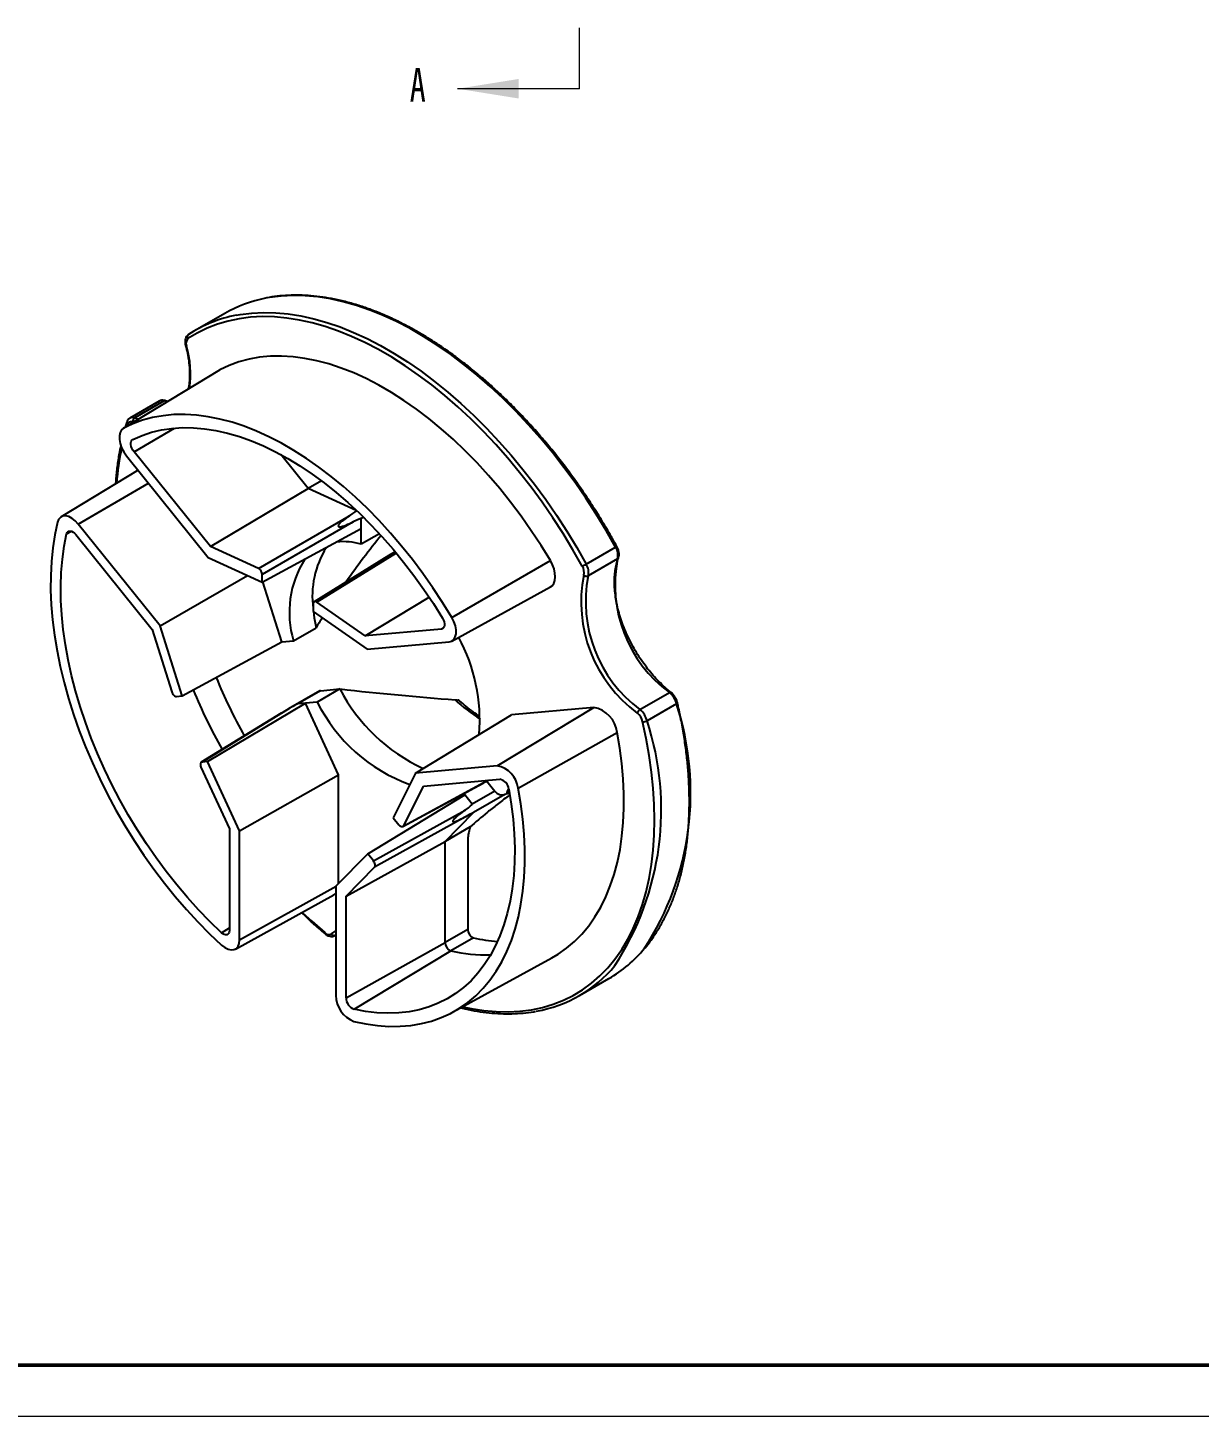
# Model space of a CAD drawing. Header units: millimetres. Extents: x 2522 to 3192, y 1532 to 1650.
# Drawn here: x 2876.17 to 2912.76, y 1531.61 to 1575 of the extents above; entities that cross this region are included whole.
import ezdxf

# ---------------------------------------------------------------- set-up
doc = ezdxf.new("R2010")
doc.units = ezdxf.units.MM
doc.linetypes.add('HIDDEN', pattern=[9.525, 6.35, -3.175])
doc.layers.add('引导线', color=6, linetype='Continuous', lineweight=9)
doc.layers.add('粗实线', color=9, linetype='Continuous', lineweight=50)
doc.styles.add('SLDTEXTSTYLE4', font='TXT', dxfattribs={"width": 0.7})

msp = doc.modelspace()

# ---------------------------------------------------------------- linework, layer by layer
at = {"color": 7, "linetype": 'HIDDEN', "lineweight": 18}
msp.add_line((2893.4031, 1573.0981), (2893.4031, 1575.0031), dxfattribs=at)
at = {"color": 7, "linetype": 'Continuous', "lineweight": 18}
msp.add_line((2893.4031, 1573.0981), (2889.5931, 1573.0981), dxfattribs=at)
at = {"color": 7, "linetype": 'Continuous', "lineweight": 25}
for p, q in [((2882.3169, 1566.0766), (2881.3977, 1565.5459)), ((2882.1525, 1564.3048), (2879.1499, 1562.4848)), ((2879.1604, 1562.4907), (2882.1642, 1564.3115)), ((2882.1642, 1564.3115), (2882.1525, 1564.3048)), ((2880.2751, 1563.3364), (2879.3558, 1562.8058)), ((2880.425, 1563.3404), (2879.5058, 1562.8097)), ((2879.2576, 1562.6782), (2879.211, 1562.5218)), ((2879.2452, 1561.6314), (2881.8006, 1558.4526)), ((2881.8702, 1558.7902), (2879.4865, 1561.7555)), ((2879.6111, 1561.1763), (2877.2054, 1559.718)), ((2885.3405, 1560.8432), (2884.9223, 1560.6018)), ((2881.8702, 1558.7902), (2884.9223, 1560.6018)), ((2886.4278, 1559.9155), (2884.9223, 1560.6018)), ((2880.298, 1556.3146), (2877.7426, 1559.4935)), ((2883.3733, 1558.1049), (2886.2174, 1559.7531)), ((2886.3345, 1559.5637), (2883.4904, 1557.9155)), ((2886.584, 1559.3516), (2886.584, 1559.6629)), ((2877.6657, 1559.1649), (2880.0494, 1556.1996)), ((2883.4904, 1557.6822), (2886.584, 1559.3516)), ((2886.584, 1558.8617), (2886.584, 1559.3516)), ((2887.1521, 1559.1896), (2886.584, 1558.8617)), ((2883.3733, 1558.1049), (2881.8702, 1558.7902)), ((2887.6439, 1558.6279), (2887.4426, 1558.5117)), ((2893.6093, 1558.2418), (2894.5286, 1558.7725)), ((2881.8006, 1558.4526), (2883.4904, 1557.6822)), ((2887.4426, 1558.5117), (2885.1112, 1557.0649)), ((2889.4115, 1556.5729), (2892.4888, 1558.3512)), ((2894.5876, 1558.4053), (2893.6684, 1557.8746)), ((2880.298, 1556.3146), (2883.0344, 1557.89)), ((2883.4904, 1557.6822), (2883.4904, 1557.9155)), ((2884.0976, 1555.8138), (2883.5057, 1557.6904)), ((2889.4143, 1555.8376), (2892.4919, 1557.5276)), ((2885.0815, 1556.997), (2885.0815, 1556.7637)), ((2886.7017, 1556.001), (2885.1986, 1557.0512)), ((2886.7017, 1556.001), (2888.7044, 1557.2077)), ((2885.0815, 1556.7637), (2886.7713, 1555.5831)), ((2880.0494, 1556.1996), (2880.6642, 1554.2503)), ((2880.9891, 1554.1232), (2880.298, 1556.3146)), ((2884.465, 1555.8466), (2885.1721, 1556.2549)), ((2889.0854, 1556.2142), (2886.7017, 1556.001)), ((2880.9891, 1554.1232), (2884.0976, 1555.8138)), ((2884.0976, 1555.8138), (2884.465, 1555.8466)), ((2886.7713, 1555.5831), (2889.3266, 1555.8116)), ((2885.2928, 1554.2833), (2884.3134, 1553.7179)), ((2885.3137, 1554.2875), (2884.6066, 1553.8793)), ((2885.9146, 1554.3412), (2885.2074, 1553.933)), ((2885.3137, 1554.2875), (2885.9146, 1554.3412)), ((2895.2887, 1553.6984), (2896.2079, 1554.2291)), ((2880.8141, 1554.1076), (2880.9891, 1554.1232)), ((2881.7846, 1552.0728), (2884.84, 1553.9002)), ((2884.84, 1553.9002), (2884.6066, 1553.8793)), ((2885.2074, 1553.933), (2884.84, 1553.9002)), ((2885.8769, 1551.6535), (2884.84, 1553.9002)), ((2890.8293, 1551.9387), (2893.8433, 1553.7623)), ((2893.8433, 1553.7623), (2891.273, 1553.5325)), ((2896.4282, 1553.8763), (2895.509, 1553.3456)), ((2884.0858, 1553.5841), (2881.5865, 1552.0497)), ((2884.3336, 1553.7296), (2881.6096, 1552.0572)), ((2884.0867, 1553.5824), (2884.3336, 1553.7296)), ((2888.2739, 1551.7102), (2891.273, 1553.5325)), ((2891.4794, 1551.2431), (2894.5715, 1552.9832)), ((2881.7846, 1552.0728), (2881.6096, 1552.0572)), ((2882.7833, 1549.909), (2881.7846, 1552.0728)), ((2881.5768, 1551.898), (2882.4652, 1549.9732)), ((2882.7833, 1549.909), (2885.8769, 1551.6535)), ((2885.8769, 1548.2635), (2885.8769, 1551.6535)), ((2888.2739, 1551.7102), (2887.5828, 1550.3167)), ((2890.8293, 1551.9387), (2888.2739, 1551.7102)), ((2887.8846, 1550.0439), (2890.3934, 1551.3977)), ((2887.9077, 1550.0687), (2888.5225, 1551.3082)), ((2888.5225, 1551.3082), (2890.9062, 1551.5214)), ((2890.5028, 1551.4591), (2890.7535, 1551.1472)), ((2890.5348, 1551.4775), (2890.5566, 1551.4901)), ((2886.7873, 1549.1848), (2889.813, 1551.0293)), ((2889.813, 1551.0293), (2889.7821, 1551.0678)), ((2890.0464, 1550.739), (2889.813, 1551.0293)), ((2890.7535, 1551.1472), (2890.0464, 1550.739)), ((2891.0678, 1551.0407), (2890.0901, 1550.4763)), ((2891.1405, 1551.0663), (2891.0678, 1551.0407)), ((2886.9623, 1548.9671), (2889.829, 1550.5572)), ((2889.8617, 1550.3602), (2886.9951, 1548.7702)), ((2887.5828, 1550.3167), (2887.7578, 1550.099)), ((2889.2003, 1549.5758), (2890.0901, 1550.4763)), ((2882.4652, 1549.9732), (2882.4652, 1546.7948)), ((2882.7833, 1546.5016), (2882.7833, 1549.909)), ((2889.984, 1550.0281), (2889.2003, 1549.5758)), ((2886.1067, 1547.871), (2889.2003, 1549.5758)), ((2889.2003, 1546.4172), (2889.2003, 1549.5758)), ((2889.9074, 1549.5765), (2889.9074, 1546.8254)), ((2886.7873, 1549.1848), (2885.7886, 1548.174)), ((2886.9623, 1548.9671), (2886.7873, 1549.1848)), ((2886.1067, 1547.871), (2886.9951, 1548.7702)), ((2885.7886, 1548.174), (2885.7886, 1544.7667)), ((2882.65, 1546.2133), (2885.7276, 1547.9033)), ((2886.1067, 1544.6926), (2886.1067, 1547.871)), ((2889.9074, 1546.8254), (2889.2003, 1546.4172)), ((2885.7608, 1546.6356), (2885.7886, 1546.6516)), ((2885.7769, 1546.6465), (2885.7613, 1546.6358)), ((2885.7886, 1546.6556), (2885.7769, 1546.6465)), ((2886.1067, 1544.6926), (2889.2003, 1546.4172)), ((2890.0902, 1546.5637), (2889.3831, 1546.1555)), ((2886.3581, 1544.3327), (2889.3831, 1546.1555)), ((2889.4579, 1544.2488), (2892.5356, 1545.9388)), ((2893.3967, 1544.7607), (2894.316, 1545.2914))]:
    msp.add_line(p, q, dxfattribs=at)
at = {"color": 8, "linetype": 'Continuous', "lineweight": 25}
for p, q in [((2880.512, 1563.3104), (2880.425, 1563.3404)), ((2879.2823, 1562.6075), (2879.2662, 1562.5552)), ((2879.4641, 1562.6752), (2879.4476, 1562.6813)), ((2879.4865, 1561.7555), (2880.7481, 1562.4931)), ((2879.5058, 1562.8097), (2879.6217, 1562.7707)), ((2884.9223, 1560.6018), (2884.0674, 1561.6654)), ((2877.7426, 1559.4935), (2879.9341, 1560.7746)), ((2886.4335, 1559.9187), (2886.4278, 1559.9155)), ((2886.6556, 1559.7042), (2886.584, 1559.6629)), ((2877.379, 1559.1865), (2877.5287, 1559.2694)), ((2887.6764, 1558.5889), (2885.1986, 1557.0512)), ((2889.0854, 1556.2142), (2889.1589, 1556.2586)), ((2887.9077, 1550.0687), (2890.5388, 1551.4885)), ((2882.7833, 1546.5016), (2885.795, 1548.1805)), ((2882.2138, 1546.7251), (2882.4652, 1546.8735)), ((2885.6522, 1546.6895), (2885.7886, 1546.7808)), ((2885.7769, 1546.6465), (2885.7886, 1546.6532))]:
    msp.add_line(p, q, dxfattribs=at)
at = {"color": 8, "linetype": 'Continuous', "lineweight": 25, "flags": 128}
for points in [[(2894.5286, 1558.7725), (2894.2332, 1559.2917), (2893.9233, 1559.8019), (2893.5994, 1560.302), (2893.2624, 1560.7906), (2892.9132, 1561.2665), (2892.5526, 1561.7286), (2892.1815, 1562.1758), (2891.8008, 1562.6068), (2891.4115, 1563.0207), (2891.0145, 1563.4164), (2890.6108, 1563.793), (2890.2015, 1564.1495), (2889.7874, 1564.4849), (2889.3698, 1564.7986), (2888.9495, 1565.0897), (2888.5276, 1565.3575), (2888.1053, 1565.6014), (2887.6834, 1565.8206), (2887.2631, 1566.0148), (2886.8455, 1566.1833), (2886.4314, 1566.3258), (2886.0221, 1566.442), (2885.6184, 1566.5315), (2885.2214, 1566.5941), (2884.8321, 1566.6297), (2884.4514, 1566.6382), (2884.0803, 1566.6195), (2883.7197, 1566.5738), (2883.5934, 1566.5508)], [(2882.6804, 1566.0214), (2882.8005, 1566.0431), (2883.1611, 1566.0889), (2883.5322, 1566.1075), (2883.9129, 1566.0991), (2884.3022, 1566.0635), (2884.6992, 1566.0008), (2885.1029, 1565.9113), (2885.5122, 1565.7952), (2885.9262, 1565.6526), (2886.3439, 1565.4841), (2886.7642, 1565.29), (2887.186, 1565.0707), (2887.6084, 1564.8269), (2888.0303, 1564.5591), (2888.4505, 1564.268), (2888.8682, 1563.9543), (2889.2822, 1563.6188), (2889.6916, 1563.2623), (2890.0952, 1562.8858), (2890.4922, 1562.49), (2890.8815, 1562.0761), (2891.2622, 1561.6451), (2891.6333, 1561.1979), (2891.9939, 1560.7358), (2892.3432, 1560.2599), (2892.6801, 1559.7713), (2893.004, 1559.2713), (2893.314, 1558.761), (2893.6093, 1558.2418)], [(2881.1219, 1565.0636), (2881.1103, 1565.0664), (2881.1018, 1565.0708), (2881.0968, 1565.0764), (2881.0959, 1565.0788)], [(2896.4282, 1553.8763), (2896.4407, 1553.8845), (2896.4502, 1553.893), (2896.4561, 1553.9015), (2896.4584, 1553.9095), (2896.4581, 1553.9138)], [(2889.749, 1544.4086), (2890.0162, 1544.3527), (2890.4096, 1544.2916), (2890.7954, 1544.2572), (2891.1726, 1544.2498), (2891.5403, 1544.2692), (2891.8975, 1544.3156), (2892.2434, 1544.3887), (2892.5771, 1544.4883), (2892.8978, 1544.6143), (2893.2047, 1544.7663), (2893.497, 1544.9439), (2893.774, 1545.1468), (2894.0351, 1545.3743), (2894.2796, 1545.6259), (2894.5068, 1545.9011), (2894.7162, 1546.1991), (2894.9073, 1546.5191), (2895.0796, 1546.8605), (2895.2328, 1547.2223), (2895.3663, 1547.6036), (2895.4799, 1548.0036), (2895.5733, 1548.4211), (2895.6463, 1548.8553), (2895.6987, 1549.3049), (2895.7303, 1549.769), (2895.7411, 1550.2463), (2895.731, 1550.7356), (2895.7001, 1551.2358), (2895.6485, 1551.7456), (2895.5763, 1552.2637), (2895.4836, 1552.7889), (2895.3707, 1553.3198)], [(2884.7389, 1547.3603), (2885.0369, 1547.0841), (2885.4427, 1546.7298)]]:
    msp.add_lwpolyline(points, dxfattribs=at)
at = {"color": 7, "linetype": 'Continuous', "lineweight": 25, "flags": 128}
for points in [[(2893.4868, 1558.1753), (2893.194, 1558.6901), (2892.8866, 1559.1961), (2892.5654, 1559.692), (2892.2312, 1560.1765), (2891.8849, 1560.6485), (2891.5273, 1561.1068), (2891.1593, 1561.5502), (2890.7818, 1561.9776), (2890.3957, 1562.3881), (2890.0021, 1562.7805), (2889.6017, 1563.1539), (2889.1958, 1563.5074), (2888.7852, 1563.8401), (2888.371, 1564.1512), (2887.9543, 1564.4399), (2887.5359, 1564.7054), (2887.1171, 1564.9472), (2886.6987, 1565.1647), (2886.282, 1565.3572), (2885.8678, 1565.5243), (2885.4572, 1565.6657), (2885.0513, 1565.7809), (2884.651, 1565.8696), (2884.2573, 1565.9317), (2883.8712, 1565.967), (2883.4937, 1565.9754), (2883.1257, 1565.9569), (2882.7681, 1565.9115), (2882.4218, 1565.8394), (2882.0876, 1565.7407), (2881.7664, 1565.6156), (2881.459, 1565.4646), (2881.1662, 1565.2878)], [(2892.4888, 1558.3512), (2892.1979, 1558.8246), (2891.8935, 1559.2876), (2891.5764, 1559.739), (2891.2475, 1560.1776), (2890.9077, 1560.6021), (2890.558, 1561.0114), (2890.1992, 1561.4043), (2889.8326, 1561.7797), (2889.4589, 1562.1366), (2889.0793, 1562.474), (2888.6949, 1562.7909), (2888.3066, 1563.0865), (2887.9157, 1563.36), (2887.5231, 1563.6105), (2887.1299, 1563.8375), (2886.7373, 1564.0402), (2886.3464, 1564.2182), (2885.9581, 1564.3708), (2885.5737, 1564.4977), (2885.1941, 1564.5986), (2884.8205, 1564.6731), (2884.4538, 1564.7211), (2884.0951, 1564.7423), (2883.7453, 1564.7369), (2883.4055, 1564.7047), (2883.0766, 1564.6458), (2882.7595, 1564.5605), (2882.4551, 1564.4489), (2882.1642, 1564.3115)], [(2889.4115, 1556.5729), (2889.1227, 1557.0429), (2888.8204, 1557.5026), (2888.5056, 1557.9508), (2888.179, 1558.3863), (2887.8417, 1558.8078), (2887.4944, 1559.2141), (2887.1382, 1559.6042), (2886.7742, 1559.977), (2886.4032, 1560.3313), (2886.0263, 1560.6663), (2885.6446, 1560.981), (2885.2591, 1561.2745), (2884.8709, 1561.546), (2884.4811, 1561.7948), (2884.0908, 1562.0202), (2883.701, 1562.2214), (2883.3128, 1562.3981), (2882.9273, 1562.5497), (2882.5456, 1562.6757), (2882.1687, 1562.7758), (2881.7977, 1562.8498), (2881.4336, 1562.8974), (2881.0775, 1562.9185), (2880.7302, 1562.9131), (2880.3929, 1562.8811), (2880.0663, 1562.8227), (2879.7515, 1562.738), (2879.4492, 1562.6272), (2879.1604, 1562.4907)], [(2879.1604, 1562.4907), (2879.0953, 1562.4374), (2879.0501, 1562.3577), (2879.027, 1562.2561), (2879.0275, 1562.1378), (2879.0514, 1562.0093), (2879.0975, 1561.8774), (2879.1633, 1561.7492), (2879.2452, 1561.6314)], [(2879.4511, 1562.1347), (2879.7358, 1562.2609), (2880.0336, 1562.3616), (2880.3436, 1562.4363), (2880.665, 1562.4849), (2880.9968, 1562.5074), (2881.338, 1562.5035), (2881.6877, 1562.4734), (2882.0448, 1562.417), (2882.4084, 1562.3346), (2882.7774, 1562.2265), (2883.1507, 1562.0928), (2883.5273, 1561.934), (2883.9061, 1561.7506), (2884.2859, 1561.5431), (2884.6658, 1561.3121), (2885.0446, 1561.0581), (2885.4212, 1560.7821), (2885.7945, 1560.4847), (2886.1635, 1560.1669), (2886.5271, 1559.8295), (2886.8842, 1559.4735), (2887.2339, 1559.0999), (2887.5751, 1558.7098), (2887.9069, 1558.3043), (2888.2282, 1557.8846), (2888.5383, 1557.4519), (2888.8361, 1557.0075), (2889.1208, 1556.5525)], [(2879.4865, 1561.7555), (2879.4501, 1561.8078), (2879.4211, 1561.8647), (2879.4008, 1561.9231), (2879.3905, 1561.98), (2879.3906, 1562.0323), (2879.4012, 1562.077), (2879.4218, 1562.1118), (2879.4511, 1562.1347)], [(2877.0925, 1559.5485), (2877.0095, 1559.1559), (2876.9467, 1558.7473), (2876.9043, 1558.3237), (2876.8823, 1557.8863), (2876.881, 1557.4363), (2876.9002, 1556.975), (2876.9399, 1556.5037), (2877, 1556.0236), (2877.0804, 1555.5361), (2877.1808, 1555.0425), (2877.3009, 1554.5443), (2877.4404, 1554.0428), (2877.5989, 1553.5393), (2877.776, 1553.0354), (2877.9712, 1552.5323), (2878.1839, 1552.0316), (2878.4136, 1551.5345), (2878.6595, 1551.0425), (2878.9211, 1550.5569), (2879.1976, 1550.0791), (2879.4883, 1549.6104), (2879.7922, 1549.1522), (2880.1087, 1548.7055), (2880.4367, 1548.2719), (2880.7754, 1547.8523), (2881.1239, 1547.448), (2881.4812, 1547.0601), (2881.8462, 1546.6898), (2882.218, 1546.3379)], [(2877.7426, 1559.4935), (2877.6488, 1559.5944), (2877.5482, 1559.6731), (2877.4462, 1559.7254), (2877.3482, 1559.7485), (2877.2595, 1559.7412), (2877.1848, 1559.7039), (2877.1281, 1559.6384), (2877.0925, 1559.5485)], [(2882.2138, 1546.7251), (2881.8536, 1547.0725), (2881.5003, 1547.4381), (2881.155, 1547.8206), (2880.8187, 1548.219), (2880.4923, 1548.6322), (2880.1769, 1549.059), (2879.8733, 1549.4981), (2879.5823, 1549.9483), (2879.3049, 1550.4084), (2879.0418, 1550.8768), (2878.7937, 1551.3524), (2878.5614, 1551.8338), (2878.3456, 1552.3196), (2878.1469, 1552.8083), (2877.9658, 1553.2986), (2877.8028, 1553.7891), (2877.6585, 1554.2783), (2877.5332, 1554.7649), (2877.4274, 1555.2475), (2877.3412, 1555.7246), (2877.275, 1556.1949), (2877.2289, 1556.657), (2877.2031, 1557.1097), (2877.1977, 1557.5516), (2877.2127, 1557.9815), (2877.2479, 1558.398), (2877.3034, 1558.8001), (2877.379, 1559.1865)], [(2877.379, 1559.1865), (2877.3942, 1559.2269), (2877.4189, 1559.2565), (2877.4518, 1559.2736), (2877.4909, 1559.2773), (2877.5343, 1559.2674), (2877.5795, 1559.2444), (2877.6241, 1559.2097), (2877.6657, 1559.1649)], [(2892.4919, 1557.5276), (2892.5447, 1557.5672), (2892.5963, 1557.6386), (2892.6289, 1557.7311), (2892.6412, 1557.8407), (2892.6324, 1557.9628), (2892.6032, 1558.0923), (2892.5546, 1558.2236), (2892.4888, 1558.3512)], [(2885.0909, 1556.7571), (2885.1157, 1556.5666), (2885.1721, 1556.2549)], [(2889.1208, 1556.5525), (2889.1501, 1556.4957), (2889.1707, 1556.4372), (2889.1813, 1556.3802), (2889.1814, 1556.3278), (2889.1711, 1556.2829), (2889.1508, 1556.2478), (2889.1218, 1556.2245), (2889.0854, 1556.2142)], [(2889.3266, 1555.8116), (2889.4086, 1555.8347), (2889.4744, 1555.8869), (2889.5205, 1555.9656), (2889.5444, 1556.0665), (2889.5449, 1556.1843), (2889.5218, 1556.3125), (2889.4766, 1556.4444), (2889.4115, 1556.5729)], [(2892.5356, 1545.9388), (2892.7298, 1546.0537), (2892.9932, 1546.2386), (2893.241, 1546.4481), (2893.4723, 1546.6816), (2893.6865, 1546.9386), (2893.8831, 1547.2183), (2894.0614, 1547.5199), (2894.2211, 1547.8426), (2894.3616, 1548.1855), (2894.4826, 1548.5476), (2894.5837, 1548.928), (2894.6646, 1549.3255), (2894.7252, 1549.7392), (2894.7652, 1550.1677), (2894.7845, 1550.61), (2894.7832, 1551.0647), (2894.7611, 1551.5308), (2894.7184, 1552.0067), (2894.6551, 1552.4913), (2894.5715, 1552.9832)], [(2886.3539, 1543.9503), (2886.7257, 1543.8729), (2887.0907, 1543.8218), (2887.448, 1543.7972), (2887.7965, 1543.7991), (2888.1352, 1543.8276), (2888.4632, 1543.8825), (2888.7797, 1543.9638), (2889.0836, 1544.0712), (2889.3743, 1544.2043), (2889.6508, 1544.3629), (2889.9124, 1544.5464), (2890.1583, 1544.7544), (2890.388, 1544.9863), (2890.6007, 1545.2415), (2890.7959, 1545.5192), (2890.973, 1545.8187), (2891.1315, 1546.1391), (2891.271, 1546.4795), (2891.3911, 1546.8391), (2891.4915, 1547.2167), (2891.5718, 1547.6114), (2891.632, 1548.0221), (2891.6717, 1548.4476), (2891.6909, 1548.8867), (2891.6896, 1549.3383), (2891.6676, 1549.801), (2891.6252, 1550.2735), (2891.5624, 1550.7547), (2891.4794, 1551.2431)], [(2891.1929, 1551.2119), (2891.2685, 1550.7382), (2891.324, 1550.2721), (2891.3592, 1549.8148), (2891.3742, 1549.3677), (2891.3687, 1548.9321), (2891.343, 1548.5092), (2891.2969, 1548.1002), (2891.2307, 1547.7063), (2891.1445, 1547.3287), (2891.0387, 1546.9684), (2890.9134, 1546.6264), (2890.7691, 1546.3038), (2890.6061, 1546.0015), (2890.425, 1545.7203), (2890.2263, 1545.461), (2890.0104, 1545.2245), (2889.7782, 1545.0113), (2889.5301, 1544.822), (2889.267, 1544.6573), (2888.9896, 1544.5176), (2888.6986, 1544.4033), (2888.395, 1544.3148), (2888.0796, 1544.2522), (2887.7532, 1544.2158), (2887.4169, 1544.2056), (2887.0716, 1544.2218), (2886.7183, 1544.2642), (2886.3581, 1544.3327)], [(2885.7276, 1547.9033), (2885.7854, 1547.9479), (2885.7886, 1547.9513)], [(2882.4652, 1546.7948), (2882.4599, 1546.7459), (2882.4444, 1546.7057), (2882.4194, 1546.6765), (2882.3864, 1546.6597), (2882.3471, 1546.6564), (2882.3036, 1546.6667), (2882.2584, 1546.69), (2882.2138, 1546.7251)], [(2882.218, 1546.3379), (2882.3188, 1546.2601), (2882.4207, 1546.2089), (2882.5184, 1546.1869), (2882.6067, 1546.1954), (2882.6808, 1546.2339), (2882.7367, 1546.3004), (2882.7715, 1546.3912), (2882.7833, 1546.5016)]]:
    msp.add_lwpolyline(points, dxfattribs=at)
at = {"color": 7, "linetype": 'Continuous', "lineweight": 25}
for centre, radius, start, end in [((2884.373, 1562.4976), 4.1275, 100.88732, 119.87684), ((2883.4536, 1561.9728), 4.1217, 100.81188, 123.39182), ((2881.3088, 1565.1432), 0.2032, 134.58939, 203.07216), ((2881.2384, 1565.3416), 0.09, 126.26416, 216.67958), ((2879.3952, 1562.5766), 0.117, 63.43229, 164.71595), ((2879.5806, 1562.6984), 0.1342, 123.92964, 187.31342), ((2887.8975, 1557.2456), 2.8435, 147.76012, 187.97839), ((2886.0044, 1556.9108), 2.0352, 73.45078, 95.30296), ((2894.1323, 1558.5204), 0.4696, 345.80741, 32.46161), ((2887.4386, 1556.7336), 3.1031, 147.5154, 196.609), ((2892.2625, 1560.5743), 2.6934, 297.038, 300.00366), ((2893.1896, 1557.9862), 0.3522, 345.80741, 32.46161), ((2893.2131, 1557.9897), 0.4696, 345.80741, 32.46161), ((2898.6931, 1557.5957), 4.1846, 168.84533, 233.56603), ((2897.7783, 1557.0652), 4.3284, 168.88168, 233.52968), ((2893.6176, 1557.984), 0.1207, 224.24902, 294.9021), ((2897.8008, 1557.0755), 4.2089, 169.05539, 233.35597), ((2884.7967, 1553.3535), 5.4856, 355.46915, 28.30122), ((2897.7078, 1561.1189), 16.922, 202.29051, 209.15681), ((2896.9764, 1560.6988), 16.895, 202.21352, 209.23663), ((2890.8463, 1556.9043), 5.558, 207.46091, 245.22321), ((2895.7946, 1553.7258), 0.6513, 13.36102, 50.60615), ((2889.8903, 1556.2749), 5.2358, 206.56899, 249.98087), ((2893.6913, 1552.8904), 0.885, 6.01513, 80.11257), ((2895.385, 1553.5407), 0.1848, 121.41239, 166.30225), ((2894.8955, 1553.207), 0.4885, 13.36102, 50.60615), ((2894.8753, 1553.1951), 0.6513, 13.36102, 50.60615), ((2895.4017, 1553.5375), 0.2198, 261.88473, 299.21296), ((2890.6844, 1551.1517), 0.8002, 6.5582, 79.5695), ((2890.8419, 1551.1742), 0.3531, 6.1254, 79.50395), ((2890.1941, 1546.8309), 0.2867, 181.10339, 248.75814), ((2885.5725, 1546.8401), 0.1704, 220.33568, 297.88128), ((2885.7379, 1546.7357), 0.0974, 208.32735, 293.57754), ((2889.487, 1546.4227), 0.2867, 181.10339, 248.75814), ((2891.2315, 1551.5751), 5.1397, 257.16978, 265.60996), ((2890.481, 1550.8866), 4.8568, 256.93475, 271.68568), ((2892.2156, 1548.8984), 4.174, 300.21284, 320.38631), ((2891.3439, 1548.3169), 4.1048, 279.89393, 320.32299), ((2886.688, 1544.7856), 0.8996, 181.20626, 248.19597), ((2886.5009, 1544.7002), 0.3943, 181.10339, 248.75814)]:
    msp.add_arc(centre, radius, start, end, dxfattribs=at)
at = {"color": 8, "linetype": 'Continuous', "lineweight": 25}
for centre, radius, start, end in [((2878.0027, 1564.1598), 3.2475, 352.59835, 16.15811), ((2880.3541, 1563.1841), 0.1716, 65.59796, 117.417), ((2880.455, 1563.2945), 0.0548, 71.91681, 123.2248), ((2879.3246, 1562.6619), 0.0689, 166.28338, 232.19655), ((2879.4351, 1562.6506), 0.1741, 66.0518, 117.90143), ((2887.7846, 1560.115), 8.8671, 168.5037, 175.76018), ((2894.4027, 1559.0133), 0.2718, 297.58776, 306.5162), ((2894.5588, 1558.4579), 0.06, 298.73652, 338.47915), ((2896.2368, 1554.1941), 0.0454, 63.38265, 129.50991), ((2892.8962, 1557.6495), 4.9751, 227.12243, 238.49534), ((2887.9456, 1551.0989), 8.9258, 326.99623, 18.12949), ((2887.0357, 1550.5688), 8.9167, 326.87486, 18.14447), ((2885.4747, 1546.7171), 0.0345, 158.30441, 221.70904)]:
    msp.add_arc(centre, radius, start, end, dxfattribs=at)
at = {"color": 7, "linetype": 'Continuous', "lineweight": 25}
for centre, major_axis, ratio, start_param, end_param in [((2878.3406, 1555.0673), (8.0882, 4.8473), 0.0135011, 6.0458244, 6.2924836), ((2878.3406, 1555.0673), (8.2432, 4.5968), 0.0151125, 6.274758, 6.5214173), ((2886.9269, 1555.1113), (4.0491, 6.6443), 0.2690752, 1.0928152, 1.3415407), ((2883.3843, 1557.9767), (-0.075, 0.1299), 0.5775769, 3.9272768, 5.6024547), ((2885.1876, 1556.9357), (-0.075, 0.13), 0.5771863, 5.3933533, 7.0685311), ((2886.9269, 1555.1113), (4.0491, 6.6443), 0.2690752, 1.5156327, 1.5626632), ((2880.7611, 1554.2443), (-0.075, 0.1299), 0.5774969, 1.2048029, 2.8799807), ((2885.6294, 1554.2467), (0.3386, -0.0343), 0.073042, 2.7788773, 3.0405954), ((2887.0724, 1554.7363), (7.0383, -0.7135), 0.072975, 4.5545304, 5.0735789), ((2876.5753, 1549.0199), (8.0322, 4.8592), 0.0057553, 0.0117667, 0.2584259), ((2881.6627, 1551.9204), (-0.075, 0.1299), 0.5773016, 6.0213256, 7.6965034), ((2881.8737, 1545.9612), (8.1731, 4.7773), 0.0204228, 6.0395737, 6.2862329), ((2890.9278, 1551.188), (0.2051, -0.0922), 0.6239313, 4.0279068, 5.7034229), ((2881.8737, 1545.9612), (8.2168, 4.5158), 0.0035939, 6.2710935, 6.5177528), ((2887.8108, 1550.1745), (-0.075, 0.13), 0.5772661, 1.8331212, 3.508299), ((2886.9092, 1548.8917), (-0.075, 0.1299), 0.5774614, 3.2986119, 4.9737897)]:
    msp.add_ellipse(centre, major_axis=major_axis, ratio=ratio, start_param=start_param, end_param=end_param, dxfattribs=at)
for points, knots in [([(2894.5644, 1558.7949), (2894.5173, 1558.8797), (2894.3808, 1559.1256), (2894.1448, 1559.5271), (2893.853, 1559.9961), (2893.5492, 1560.4558), (2893.2345, 1560.9055), (2892.9093, 1561.3441), (2892.5744, 1561.7708), (2892.2304, 1562.1845), (2891.8781, 1562.5846), (2891.5183, 1562.97), (2891.1517, 1563.3399), (2890.779, 1563.6937), (2890.4011, 1564.0305), (2890.0187, 1564.3496), (2889.6326, 1564.6503), (2889.2436, 1564.9321), (2888.8526, 1565.1942), (2888.4604, 1565.4361), (2888.0677, 1565.6573), (2887.6754, 1565.8573), (2887.2844, 1566.0357), (2886.8955, 1566.192), (2886.5094, 1566.3259), (2886.1271, 1566.4371), (2885.7493, 1566.5253), (2885.3769, 1566.5904), (2885.0107, 1566.6321), (2884.6515, 1566.6503), (2884.2999, 1566.6457), (2883.958, 1566.6149), (2883.7293, 1566.585), (2883.6176, 1566.5589), (2883.6137, 1566.558)], [0, 0, 0, 0, 0.0172257, 0.0499365, 0.0826495, 0.1153629, 0.1480771, 0.1807925, 0.2135092, 0.2462277, 0.2789483, 0.3116714, 0.3443971, 0.3771259, 0.409858, 0.4425935, 0.4753326, 0.5080755, 0.5408219, 0.5735717, 0.6063245, 0.6390795, 0.6718358, 0.7045912, 0.7373437, 0.7700905, 0.8028282, 0.8355529, 0.8682599, 0.9009445, 0.9336017, 0.9662274, 0.9988184, 1, 1, 1, 1]), ([(2881.1816, 1565.412), (2881.1679, 1565.4012), (2881.1357, 1565.3761), (2881.1013, 1565.3198), (2881.0809, 1565.2478), (2881.0774, 1565.1664), (2881.0897, 1565.108), (2881.0959, 1565.0788)], [0, 0, 0, 0, 0.1497799, 0.3504634, 0.5562529, 0.7777303, 1, 1, 1, 1]), ([(2881.0959, 1565.0788), (2881.107, 1565.0353), (2881.1391, 1564.9088), (2881.1795, 1564.7023), (2881.2108, 1564.4632), (2881.2246, 1564.2326), (2881.22, 1564.0133), (2881.2046, 1563.8395), (2881.1846, 1563.745), (2881.178, 1563.7141)], [0, 0, 0, 0, 0.0874573, 0.2541127, 0.4206582, 0.5870447, 0.7532834, 0.9194184, 1, 1, 1, 1]), ([(2880.4722, 1563.3466), (2880.4563, 1563.3516), (2880.4169, 1563.3642), (2880.3539, 1563.3649), (2880.3002, 1563.3538), (2880.2775, 1563.3359), (2880.2728, 1563.3322)], [0, 0, 0, 0, 0.2341706, 0.5802076, 0.9113577, 1, 1, 1, 1]), ([(2880.5356, 1563.3247), (2880.5331, 1563.3254), (2880.5124, 1563.3311), (2880.491, 1563.3393), (2880.4722, 1563.3466)], [0, 0, 0, 0, 0.11749, 1, 1, 1, 1]), ([(2879.3538, 1562.8017), (2879.3384, 1562.7918), (2879.3033, 1562.7693), (2879.2738, 1562.7229), (2879.2617, 1562.6895), (2879.2576, 1562.6782)], [0, 0, 0, 0, 0.3424531, 0.7788409, 1, 1, 1, 1]), ([(2879.0725, 1561.9525), (2879.0549, 1561.8686), (2879.0097, 1561.6526), (2878.9583, 1561.2879), (2878.9217, 1560.9709), (2878.9116, 1560.7879), (2878.9096, 1560.7511)], [0, 0, 0, 0, 0.2199523, 0.5663274, 0.9127729, 1, 1, 1, 1]), ([(2886.2174, 1559.7531), (2886.1487, 1559.7065), (2886.0811, 1559.659), (2885.9847, 1559.5826), (2885.9534, 1559.5564), (2885.9098, 1559.5132), (2885.8957, 1559.4982), (2885.8775, 1559.4731), (2885.8718, 1559.4643), (2885.8635, 1559.4445), (2885.8601, 1559.4305), (2885.8781, 1559.4112), (2885.8907, 1559.4104), (2885.9124, 1559.4094), (2885.923, 1559.4103), (2885.954, 1559.4144), (2885.9739, 1559.4191), (2886.0333, 1559.4355), (2886.0717, 1559.4494), (2886.1858, 1559.494), (2886.2603, 1559.5281), (2886.3345, 1559.5637)], [0, 0, 0, 0, 0.25, 0.25, 0.375, 0.375, 0.4375, 0.4375, 0.46875, 0.46875, 0.5, 0.5, 0.53125, 0.53125, 0.5625, 0.5625, 0.625, 0.625, 0.75, 0.75, 1, 1, 1, 1]), ([(2887.4426, 1558.5117), (2887.4425, 1558.5116), (2887.4423, 1558.5115), (2887.444, 1558.5123), (2887.4474, 1558.5139), (2887.4535, 1558.5167), (2887.4681, 1558.5234), (2887.5207, 1558.5477), (2887.5846, 1558.577), (2887.6345, 1558.6019), (2887.6505, 1558.6099)], [0, 0, 0, 0, 0.015417, 0.0373873, 0.0594681, 0.0847805, 0.1261835, 0.2466366, 0.7585217, 1, 1, 1, 1]), ([(2894.6145, 1558.4358), (2894.6195, 1558.4515), (2894.6325, 1558.4925), (2894.6361, 1558.5672), (2894.622, 1558.658), (2894.5951, 1558.7359), (2894.572, 1558.7803), (2894.5644, 1558.7949)], [0, 0, 0, 0, 0.1464611, 0.3821773, 0.6280043, 0.877783, 1, 1, 1, 1]), ([(2896.2571, 1554.2346), (2896.2239, 1554.2613), (2896.1271, 1554.3389), (2895.9694, 1554.4812), (2895.7871, 1554.666), (2895.6114, 1554.8661), (2895.4441, 1555.0796), (2895.2865, 1555.3046), (2895.14, 1555.5392), (2895.0058, 1555.7815), (2894.8853, 1556.0292), (2894.7793, 1556.2804), (2894.6888, 1556.5327), (2894.6145, 1556.784), (2894.5571, 1557.0321), (2894.5168, 1557.2747), (2894.4941, 1557.5099), (2894.4889, 1557.7355), (2894.5012, 1557.9497), (2894.5308, 1558.1503), (2894.5702, 1558.3116), (2894.6025, 1558.4021), (2894.6145, 1558.4358)], [0, 0, 0, 0, 0.0274166, 0.0797, 0.1320291, 0.184392, 0.2367833, 0.289196, 0.3416223, 0.3940541, 0.4464822, 0.4988966, 0.5512888, 0.6036505, 0.6559742, 0.708253, 0.7604826, 0.8126631, 0.8648022, 0.916921, 0.9690461, 1, 1, 1, 1]), ([(2896.4581, 1553.9138), (2896.4536, 1553.9307), (2896.441, 1553.9788), (2896.4062, 1554.0575), (2896.351, 1554.143), (2896.2985, 1554.2007), (2896.2656, 1554.2277), (2896.2571, 1554.2346)], [0, 0, 0, 0, 0.1392043, 0.3955533, 0.6518446, 0.910446, 1, 1, 1, 1]), ([(2889.5109, 1554.0037), (2889.5305, 1554.0023), (2889.5497, 1554.0006), (2889.5671, 1553.9987), (2889.5817, 1553.9971), (2889.5953, 1553.9953), (2889.6062, 1553.9934)], [0, 0, 0, 0, 0.00006050247, 0.00006050247, 0.00006050247, 0.00011136818, 0.00011136818, 0.00011136818, 0.00011136818]), ([(2889.6491, 1553.9716), (2889.6485, 1553.9725), (2889.6381, 1553.9866), (2889.6217, 1553.9901), (2889.6062, 1553.9934)], [0, 0, 0, 0, 0.06244728, 1, 1, 1, 1]), ([(2890.289, 1553.4808), (2890.2191, 1553.5273), (2890.0727, 1553.6246), (2889.8588, 1553.7895), (2889.7169, 1553.9136), (2889.6499, 1553.9724)], [0, 0, 0, 0, 0.3251606, 0.6808216, 1, 1, 1, 1]), ([(2895.4473, 1546.2535), (2895.5028, 1546.321), (2895.6294, 1546.475), (2895.8088, 1546.7388), (2895.9882, 1547.0402), (2896.1508, 1547.3606), (2896.2969, 1547.6987), (2896.4259, 1548.0538), (2896.5375, 1548.4252), (2896.6317, 1548.8121), (2896.7081, 1549.2136), (2896.7665, 1549.6288), (2896.8069, 1550.0569), (2896.8292, 1550.4968), (2896.8334, 1550.9478), (2896.8194, 1551.4087), (2896.7873, 1551.8786), (2896.7372, 1552.3566), (2896.6693, 1552.8416), (2896.585, 1553.3239), (2896.5108, 1553.6825), (2896.4665, 1553.8768), (2896.4581, 1553.9138)], [0, 0, 0, 0, 0.04094328, 0.09347805, 0.14606865, 0.19871355, 0.25140819, 0.30414607, 0.3569198, 0.40972185, 0.46254521, 0.51538364, 0.5682319, 0.62108571, 0.67394168, 0.72679663, 0.77964891, 0.83249742, 0.88534144, 0.93818061, 0.98823541, 1, 1, 1, 1]), ([(2890.5557, 1551.49), (2890.5376, 1551.4794), (2890.4858, 1551.4487), (2890.4296, 1551.4183), (2890.393, 1551.3985)], [0, 0, 0, 0, 0.3482742, 1, 1, 1, 1]), ([(2891.175, 1550.9856), (2891.1151, 1550.9467), (2891.0544, 1550.903), (2890.9392, 1550.8177), (2890.884, 1550.7754), (2890.722, 1550.6491), (2890.6207, 1550.5673), (2890.3292, 1550.3281), (2890.1492, 1550.1746), (2889.984, 1550.0281)], [0, 0, 0, 0, 0.125, 0.125, 0.25, 0.25, 0.5, 0.5, 1, 1, 1, 1]), ([(2891.2109, 1551.0831), (2891.209, 1551.0831), (2891.1935, 1551.0835), (2891.1652, 1551.0744), (2891.1405, 1551.0663)], [0, 0, 0, 0, 0.12361719, 1, 1, 1, 1]), ([(2889.829, 1550.5572), (2889.7588, 1550.508), (2889.6894, 1550.4576), (2889.5879, 1550.3756), (2889.5545, 1550.3474), (2889.5061, 1550.3008), (2889.4901, 1550.2846), (2889.4676, 1550.2575), (2889.4603, 1550.2481), (2889.4474, 1550.2268), (2889.4403, 1550.2119), (2889.4484, 1550.192), (2889.4581, 1550.1916), (2889.475, 1550.1911), (2889.4837, 1550.1924), (2889.5097, 1550.1976), (2889.5271, 1550.2031), (2889.5796, 1550.2218), (2889.6147, 1550.2372), (2889.7201, 1550.286), (2889.7907, 1550.3226), (2889.8617, 1550.3602)], [0, 0, 0, 0, 0.25, 0.25, 0.375, 0.375, 0.4375, 0.4375, 0.46875, 0.46875, 0.5, 0.5, 0.53125, 0.53125, 0.5625, 0.5625, 0.625, 0.625, 0.75, 0.75, 1, 1, 1, 1]), ([(2889.984, 1550.0281), (2889.9588, 1549.9499), (2889.9397, 1549.8726), (2889.9139, 1549.72), (2889.9074, 1549.6462), (2889.9074, 1549.5765)], [0, 0, 0, 0, 0.5, 0.5, 1, 1, 1, 1]), ([(2884.7194, 1547.3497), (2884.8344, 1547.2413), (2885.0751, 1547.0143), (2885.3206, 1546.804), (2885.4489, 1546.6942)], [0, 0, 0, 0, 0.4775237, 1, 1, 1, 1]), ([(2885.4489, 1546.6942), (2885.4624, 1546.6836), (2885.5016, 1546.6528), (2885.5679, 1546.6199), (2885.6445, 1546.6051), (2885.7107, 1546.6103), (2885.7458, 1546.6298), (2885.7605, 1546.638)], [0, 0, 0, 0, 0.1399193, 0.4052305, 0.6323146, 0.8454448, 1, 1, 1, 1]), ([(2889.6948, 1544.3789), (2889.7407, 1544.3669), (2889.9132, 1544.322), (2890.2072, 1544.268), (2890.5759, 1544.2168), (2890.9376, 1544.1908), (2891.292, 1544.1873), (2891.6371, 1544.2094), (2891.8824, 1544.2365), (2892.0094, 1544.2632), (2892.0275, 1544.267)], [0, 0, 0, 0, 0.0556015, 0.2090173, 0.3623584, 0.5156021, 0.6687255, 0.8217073, 0.9745307, 1, 1, 1, 1])]:
    msp.add_open_spline(points, degree=3, knots=knots, dxfattribs=at)
at = {"color": 8, "linetype": 'Continuous', "lineweight": 25}
msp.add_open_spline([(2891.1405, 1551.0663), (2891.1461, 1551.1122), (2891.1536, 1551.1732), (2891.1822, 1551.2152), (2891.1892, 1551.2255)], degree=3, knots=[0, 0, 0, 0, 0.7538739, 1, 1, 1, 1], dxfattribs=at)
at = {"color": 7, "linetype": 'Continuous', "lineweight": 25}
msp.add_open_spline([(2891.2182, 1551.0138), (2891.2038, 1551.0044), (2891.1894, 1550.995), (2891.175, 1550.9856)], degree=3, dxfattribs=at)
at = {"color": 7, "linetype": 'Continuous', "lineweight": 18}
msp.add_solid([(2889.5931, 1573.0981), (2891.4981, 1572.7933), (2891.4981, 1573.4029)], dxfattribs=at)
at = {"layer": '引导线'}
msp.add_line((2841.3546, 1531.6143), (2975.7546, 1531.6143), dxfattribs=at)
at = {"layer": '粗实线'}
msp.add_line((2849.3546, 1533.2143), (2974.1546, 1533.2143), dxfattribs=at)

# ---------------------------------------------------------------- texts
at = {"color": 7, "linetype": 'Continuous', "insert": (2888.0967, 1573.7477), "char_height": 1.05, "attachment_point": 1, "style": 'SLDTEXTSTYLE4'}
msp.add_mtext('A', dxfattribs=at)

doc.saveas('drawing.dxf')
